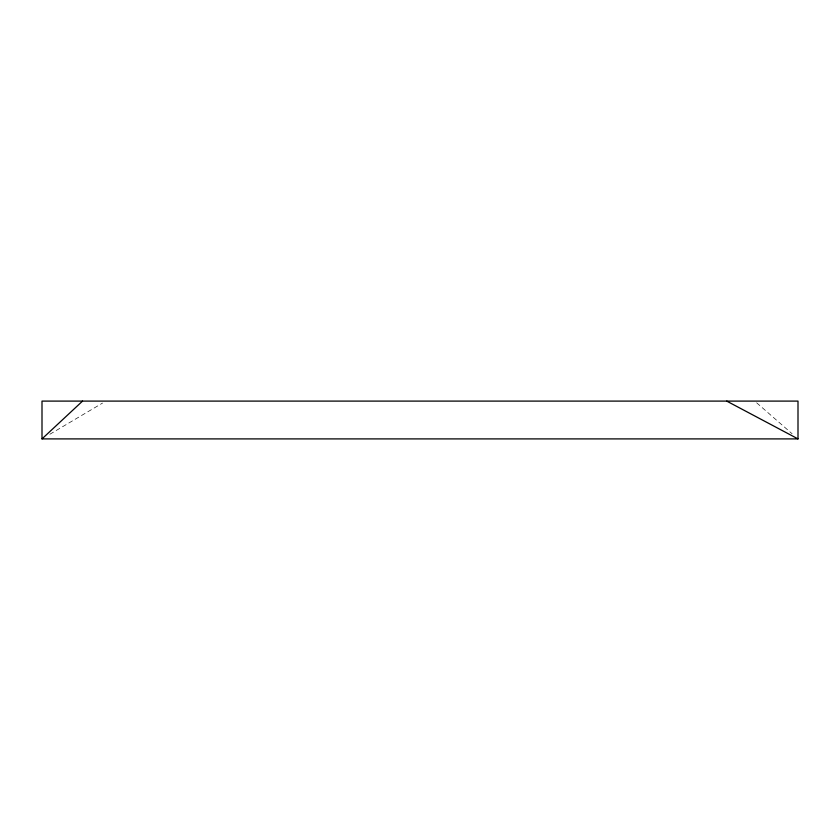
<?xml version="1.0" encoding="UTF-8"?>
<svg xmlns="http://www.w3.org/2000/svg" width="840" height="840" viewBox="0 0 840 840"><rect width="100%" height="100%" fill="white"/><g stroke="black" fill="none" stroke-linecap="round" stroke-linejoin="round"><path stroke-width="0.63" stroke-dasharray="4.2 3.15" d="M49.843 434.259L102.522 403.084M756.672 402.822L792.099 433.745"/><path stroke-width="1.26" d="M42 438.9L798 438.9L798 401.1L42 401.1L42 438.9L82.541 401.1M726.726 401.1L798 438.9"/></g></svg>
